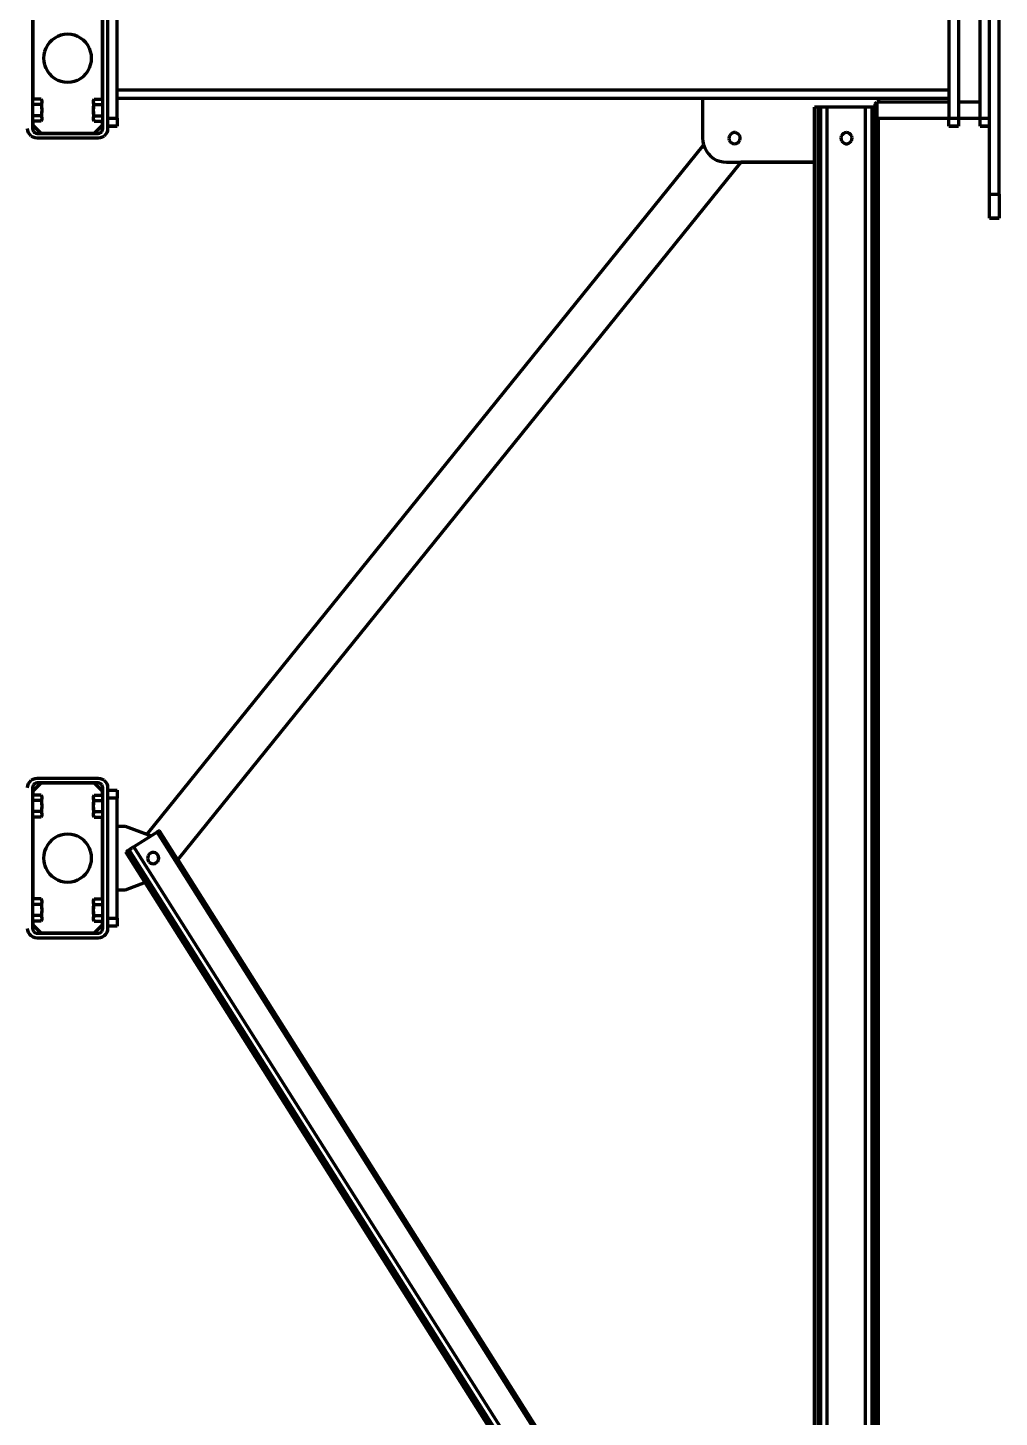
# Model space of a CAD drawing. Header units: millimetres. Extents: x 0 to 594, y 0 to 420.
# Drawn here: x 159.86 to 184.16, y 292.4 to 327.14 of the extents above; entities that cross this region are included whole.
import ezdxf

# ---------------------------------------------------------------- set-up
doc = ezdxf.new("R2010")
doc.units = ezdxf.units.MM

msp = doc.modelspace()

# ---------------------------------------------------------------- linework, layer by layer
at = {"color": 1, "lineweight": 70}
for p, q in [((183.916, 322.98), (183.916, 329.78)), ((184.156, 322.98), (184.156, 329.78)), ((159.976, 328.14), (159.976, 324.62)), ((161.736, 324.62), (161.736, 328.14)), ((161.856, 328.14), (161.856, 324.62)), ((162.096, 324.88), (162.096, 327.88)), ((182.896, 327.88), (182.896, 324.88)), ((183.136, 327.88), (183.136, 324.88)), ((183.676, 324.88), (183.676, 327.88)), ((159.986, 327.403), (159.986, 325.358)), ((161.726, 325.358), (161.726, 327.403)), ((159.986, 327.003), (159.976, 327.003)), ((160.607, 326.926), (160.532, 326.885)), ((160.687, 326.956), (160.607, 326.926)), ((160.771, 326.974), (160.687, 326.956)), ((160.856, 326.98), (160.771, 326.974)), ((160.942, 326.974), (160.856, 326.98)), ((161.025, 326.956), (160.942, 326.974)), ((161.106, 326.926), (161.025, 326.956)), ((161.181, 326.885), (161.106, 326.926)), ((161.726, 327.003), (161.736, 327.003)), ((160.311, 326.63), (160.281, 326.55)), ((160.352, 326.705), (160.311, 326.63)), ((160.403, 326.773), (160.352, 326.705)), ((160.463, 326.834), (160.403, 326.773)), ((160.532, 326.885), (160.463, 326.834)), ((161.249, 326.834), (161.181, 326.885)), ((161.31, 326.773), (161.249, 326.834)), ((161.361, 326.705), (161.31, 326.773)), ((161.402, 326.63), (161.361, 326.705)), ((161.432, 326.55), (161.402, 326.63)), ((160.263, 326.466), (160.256, 326.38)), ((160.256, 326.38), (160.263, 326.295)), ((160.281, 326.55), (160.263, 326.466)), ((160.263, 326.295), (160.281, 326.211)), ((161.45, 326.466), (161.432, 326.55)), ((161.432, 326.211), (161.45, 326.295)), ((161.456, 326.38), (161.45, 326.466)), ((161.45, 326.295), (161.456, 326.38)), ((160.281, 326.211), (160.311, 326.131)), ((160.311, 326.131), (160.352, 326.056)), ((160.352, 326.056), (160.403, 325.988)), ((160.403, 325.988), (160.463, 325.927)), ((160.463, 325.927), (160.532, 325.876)), ((160.532, 325.876), (160.607, 325.835)), ((161.106, 325.835), (161.181, 325.876)), ((161.181, 325.876), (161.249, 325.927)), ((161.249, 325.927), (161.31, 325.988)), ((161.31, 325.988), (161.361, 326.056)), ((161.361, 326.056), (161.402, 326.131)), ((161.402, 326.131), (161.432, 326.211)), ((159.986, 325.758), (159.976, 325.758)), ((159.986, 325.619), (159.976, 325.619)), ((160.607, 325.835), (160.687, 325.805)), ((160.687, 325.805), (160.771, 325.787)), ((160.771, 325.787), (160.856, 325.78)), ((160.856, 325.78), (160.942, 325.787)), ((160.942, 325.787), (161.025, 325.805)), ((161.025, 325.805), (161.106, 325.835)), ((161.726, 325.758), (161.736, 325.758)), ((161.726, 325.619), (161.736, 325.619)), ((182.896, 325.58), (162.096, 325.58)), ((160.193, 325.358), (159.976, 325.358)), ((160.193, 325.219), (159.976, 325.219)), ((160.193, 325.358), (160.206, 325.331)), ((160.213, 325.323), (160.193, 325.358)), ((160.206, 325.246), (160.193, 325.219)), ((160.193, 325.219), (160.206, 325.165)), ((160.206, 325.331), (160.213, 325.306)), ((160.213, 325.271), (160.206, 325.246)), ((160.213, 325.322), (160.213, 325.323)), ((160.213, 325.323), (160.213, 325.323)), ((160.213, 325.323), (160.213, 325.323)), ((160.213, 325.323), (160.213, 325.323)), ((160.213, 325.323), (160.213, 325.323)), ((160.213, 325.323), (160.213, 325.322)), ((160.213, 325.321), (160.213, 325.322)), ((160.213, 325.322), (160.213, 325.322)), ((160.213, 325.322), (160.213, 325.322)), ((160.213, 325.322), (160.213, 325.321)), ((160.213, 325.32), (160.213, 325.321)), ((160.213, 325.321), (160.213, 325.32)), ((160.213, 325.319), (160.213, 325.32)), ((160.213, 325.32), (160.213, 325.319)), ((160.213, 325.317), (160.213, 325.319)), ((160.213, 325.319), (160.213, 325.317)), ((160.213, 325.316), (160.213, 325.317)), ((160.213, 325.317), (160.213, 325.316)), ((160.213, 325.314), (160.213, 325.316)), ((160.213, 325.316), (160.213, 325.314)), ((160.213, 325.312), (160.213, 325.314)), ((160.213, 325.314), (160.213, 325.312)), ((160.213, 325.31), (160.213, 325.312)), ((160.213, 325.312), (160.213, 325.31)), ((160.213, 325.308), (160.213, 325.31)), ((160.213, 325.31), (160.213, 325.308)), ((160.213, 325.306), (160.213, 325.308)), ((160.213, 325.308), (160.213, 325.306)), ((160.213, 325.306), (160.213, 325.271)), ((160.213, 325.263), (160.213, 325.271)), ((160.213, 325.254), (160.213, 325.263)), ((160.213, 325.244), (160.213, 325.254)), ((160.213, 325.234), (160.213, 325.244)), ((160.213, 325.224), (160.213, 325.234)), ((160.213, 325.213), (160.213, 325.224)), ((160.213, 325.202), (160.213, 325.213)), ((160.213, 325.19), (160.213, 325.202)), ((160.213, 325.178), (160.213, 325.19)), ((160.213, 325.166), (160.213, 325.178)), ((161.499, 325.323), (161.519, 325.358)), ((161.499, 325.306), (161.506, 325.331)), ((161.499, 325.322), (161.499, 325.323)), ((161.499, 325.323), (161.499, 325.323)), ((161.499, 325.323), (161.499, 325.323)), ((161.499, 325.323), (161.499, 325.323)), ((161.499, 325.323), (161.499, 325.323)), ((161.499, 325.323), (161.499, 325.322)), ((161.499, 325.321), (161.499, 325.322)), ((161.499, 325.322), (161.499, 325.322)), ((161.499, 325.322), (161.499, 325.322)), ((161.499, 325.322), (161.499, 325.321)), ((161.499, 325.32), (161.499, 325.321)), ((161.499, 325.321), (161.499, 325.32)), ((161.499, 325.319), (161.499, 325.32)), ((161.499, 325.32), (161.499, 325.319)), ((161.499, 325.317), (161.499, 325.319)), ((161.499, 325.319), (161.499, 325.317)), ((161.499, 325.316), (161.499, 325.317)), ((161.499, 325.317), (161.499, 325.316)), ((161.499, 325.314), (161.499, 325.316)), ((161.499, 325.316), (161.499, 325.314)), ((161.499, 325.312), (161.499, 325.314)), ((161.499, 325.314), (161.499, 325.312)), ((161.499, 325.31), (161.499, 325.312)), ((161.499, 325.312), (161.499, 325.31)), ((161.499, 325.308), (161.499, 325.31)), ((161.499, 325.31), (161.499, 325.308)), ((161.499, 325.306), (161.499, 325.308)), ((161.499, 325.308), (161.499, 325.306)), ((161.499, 325.271), (161.499, 325.306)), ((161.499, 325.271), (161.499, 325.263)), ((161.506, 325.246), (161.499, 325.271)), ((161.499, 325.263), (161.499, 325.254)), ((161.499, 325.254), (161.499, 325.244)), ((161.499, 325.244), (161.499, 325.234)), ((161.499, 325.234), (161.499, 325.224)), ((161.499, 325.224), (161.499, 325.213)), ((161.499, 325.213), (161.499, 325.202)), ((161.499, 325.202), (161.499, 325.19)), ((161.499, 325.19), (161.499, 325.178)), ((161.499, 325.178), (161.499, 325.166)), ((161.506, 325.331), (161.519, 325.358)), ((161.519, 325.219), (161.506, 325.246)), ((161.506, 325.165), (161.519, 325.219)), ((161.519, 325.358), (161.736, 325.358)), ((161.519, 325.219), (161.736, 325.219)), ((162.096, 325.38), (182.896, 325.38)), ((176.736, 325.38), (176.736, 324.38)), ((181.056, 325.24), (181.096, 325.28)), ((181.056, 325.236), (181.056, 325.24)), ((181.056, 325.225), (181.056, 325.236)), ((181.056, 325.206), (181.056, 325.225)), ((181.056, 325.18), (181.056, 325.206)), ((181.056, 325.15), (181.056, 325.18)), ((181.096, 325.28), (181.096, 325.275)), ((182.896, 325.28), (181.096, 325.28)), ((181.096, 325.275), (181.096, 325.261)), ((181.096, 325.261), (181.096, 325.237)), ((181.096, 325.237), (181.096, 325.205)), ((181.096, 325.205), (181.096, 325.167)), ((181.136, 325.38), (181.136, 325.28)), ((181.136, 325.28), (181.136, 325.38)), ((183.676, 325.28), (183.136, 325.28)), ((160.193, 324.942), (159.976, 324.942)), ((160.206, 324.996), (160.193, 324.942)), ((160.193, 324.942), (160.206, 324.915)), ((160.213, 324.838), (160.193, 324.803)), ((160.206, 324.83), (160.193, 324.803)), ((160.206, 325.165), (160.213, 325.115)), ((160.213, 325.046), (160.206, 324.996)), ((160.206, 324.915), (160.213, 324.89)), ((160.213, 324.855), (160.206, 324.83)), ((160.213, 325.154), (160.213, 325.166)), ((160.213, 325.141), (160.213, 325.154)), ((160.213, 325.128), (160.213, 325.141)), ((160.213, 325.115), (160.213, 325.128)), ((160.213, 325.115), (160.213, 325.046)), ((160.213, 325.033), (160.213, 325.046)), ((160.213, 325.02), (160.213, 325.033)), ((160.213, 325.007), (160.213, 325.02)), ((160.213, 324.995), (160.213, 325.007)), ((160.213, 324.983), (160.213, 324.995)), ((160.213, 324.971), (160.213, 324.983)), ((160.213, 324.959), (160.213, 324.971)), ((160.213, 324.948), (160.213, 324.959)), ((160.213, 324.937), (160.213, 324.948)), ((160.213, 324.927), (160.213, 324.937)), ((160.213, 324.917), (160.213, 324.927)), ((160.213, 324.907), (160.213, 324.917)), ((160.213, 324.898), (160.213, 324.907)), ((160.213, 324.89), (160.213, 324.898)), ((160.213, 324.89), (160.213, 324.855)), ((160.213, 324.855), (160.213, 324.853)), ((160.213, 324.853), (160.213, 324.855)), ((160.213, 324.853), (160.213, 324.851)), ((160.213, 324.851), (160.213, 324.853)), ((160.213, 324.851), (160.213, 324.849)), ((160.213, 324.849), (160.213, 324.851)), ((160.213, 324.849), (160.213, 324.847)), ((160.213, 324.847), (160.213, 324.849)), ((160.213, 324.847), (160.213, 324.845)), ((160.213, 324.845), (160.213, 324.847)), ((160.213, 324.845), (160.213, 324.844)), ((160.213, 324.844), (160.213, 324.845)), ((160.213, 324.844), (160.213, 324.842)), ((160.213, 324.842), (160.213, 324.844)), ((160.213, 324.842), (160.213, 324.841)), ((160.213, 324.841), (160.213, 324.842)), ((160.213, 324.841), (160.213, 324.84)), ((160.213, 324.84), (160.213, 324.841)), ((160.213, 324.84), (160.213, 324.839)), ((160.213, 324.839), (160.213, 324.84)), ((160.213, 324.839), (160.213, 324.839)), ((160.213, 324.839), (160.213, 324.838)), ((160.213, 324.838), (160.213, 324.839)), ((160.213, 324.839), (160.213, 324.839)), ((160.213, 324.838), (160.213, 324.838)), ((160.213, 324.838), (160.213, 324.838)), ((160.213, 324.838), (160.213, 324.838)), ((160.213, 324.838), (160.213, 324.838)), ((161.499, 325.166), (161.499, 325.154)), ((161.499, 325.115), (161.506, 325.165)), ((161.499, 325.154), (161.499, 325.141)), ((161.499, 325.141), (161.499, 325.128)), ((161.499, 325.128), (161.499, 325.115)), ((161.499, 325.046), (161.499, 325.115)), ((161.506, 324.996), (161.499, 325.046)), ((161.499, 325.046), (161.499, 325.033)), ((161.499, 325.033), (161.499, 325.02)), ((161.499, 325.02), (161.499, 325.007)), ((161.499, 325.007), (161.499, 324.995)), ((161.499, 324.995), (161.499, 324.983)), ((161.499, 324.983), (161.499, 324.971)), ((161.499, 324.971), (161.499, 324.959)), ((161.499, 324.959), (161.499, 324.948)), ((161.499, 324.948), (161.499, 324.937)), ((161.499, 324.937), (161.499, 324.927)), ((161.499, 324.927), (161.499, 324.917)), ((161.499, 324.917), (161.499, 324.907)), ((161.499, 324.89), (161.506, 324.915)), ((161.499, 324.907), (161.499, 324.898)), ((161.499, 324.898), (161.499, 324.89)), ((161.499, 324.855), (161.499, 324.89)), ((161.499, 324.855), (161.499, 324.853)), ((161.499, 324.853), (161.499, 324.855)), ((161.506, 324.83), (161.499, 324.855)), ((161.499, 324.853), (161.499, 324.851)), ((161.499, 324.851), (161.499, 324.853)), ((161.499, 324.851), (161.499, 324.849)), ((161.499, 324.849), (161.499, 324.851)), ((161.499, 324.849), (161.499, 324.847)), ((161.499, 324.847), (161.499, 324.849)), ((161.499, 324.847), (161.499, 324.845)), ((161.499, 324.845), (161.499, 324.847)), ((161.499, 324.845), (161.499, 324.844)), ((161.499, 324.844), (161.499, 324.845)), ((161.499, 324.844), (161.499, 324.842)), ((161.499, 324.842), (161.499, 324.844)), ((161.499, 324.842), (161.499, 324.841)), ((161.499, 324.841), (161.499, 324.842)), ((161.499, 324.841), (161.499, 324.84)), ((161.499, 324.84), (161.499, 324.841)), ((161.499, 324.84), (161.499, 324.839)), ((161.499, 324.839), (161.499, 324.84)), ((161.499, 324.839), (161.499, 324.839)), ((161.499, 324.839), (161.499, 324.838)), ((161.499, 324.838), (161.499, 324.839)), ((161.499, 324.839), (161.499, 324.839)), ((161.499, 324.838), (161.499, 324.838)), ((161.499, 324.838), (161.499, 324.838)), ((161.499, 324.838), (161.499, 324.838)), ((161.499, 324.838), (161.499, 324.838)), ((161.499, 324.838), (161.519, 324.803)), ((161.519, 324.942), (161.506, 324.996)), ((161.506, 324.915), (161.519, 324.942)), ((161.519, 324.803), (161.506, 324.83)), ((161.519, 324.942), (161.736, 324.942)), ((161.856, 324.88), (162.096, 324.88)), ((162.096, 324.88), (162.096, 324.858)), ((162.096, 324.858), (162.096, 324.836)), ((162.096, 324.836), (162.096, 324.814)), ((179.536, 282.6), (179.536, 325.16)), ((179.616, 325.16), (179.536, 325.16)), ((179.625, 325.16), (179.616, 325.16)), ((179.616, 325.16), (179.616, 282.6)), ((179.634, 325.16), (179.625, 325.16)), ((179.643, 325.16), (179.634, 325.16)), ((179.651, 325.16), (179.643, 325.16)), ((179.659, 325.16), (179.651, 325.16)), ((179.666, 325.16), (179.659, 325.16)), ((179.673, 325.16), (179.666, 325.16)), ((179.679, 325.16), (179.673, 325.16)), ((179.684, 325.16), (179.679, 325.16)), ((179.688, 325.16), (179.684, 325.16)), ((179.692, 325.16), (179.688, 325.16)), ((179.694, 325.16), (179.692, 325.16)), ((179.696, 325.16), (179.694, 325.16)), ((179.696, 325.16), (179.696, 325.16)), ((179.696, 282.6), (179.696, 325.16)), ((179.697, 325.16), (179.696, 325.16)), ((179.7, 325.16), (179.697, 325.16)), ((179.705, 325.16), (179.7, 325.16)), ((179.712, 325.16), (179.705, 325.16)), ((179.721, 325.16), (179.712, 325.16)), ((179.731, 325.16), (179.721, 325.16)), ((179.743, 325.16), (179.731, 325.16)), ((179.757, 325.16), (179.743, 325.16)), ((179.771, 325.16), (179.757, 325.16)), ((179.787, 325.16), (179.771, 325.16)), ((179.804, 325.16), (179.787, 325.16)), ((179.821, 325.16), (179.804, 325.16)), ((179.838, 325.16), (179.821, 325.16)), ((179.856, 325.16), (179.838, 325.16)), ((180.816, 325.16), (179.856, 325.16)), ((179.856, 282.6), (179.856, 325.16)), ((180.834, 325.16), (180.816, 325.16)), ((180.816, 282.6), (180.816, 325.16)), ((180.852, 325.16), (180.834, 325.16)), ((180.869, 325.16), (180.852, 325.16)), ((180.886, 325.16), (180.869, 325.16)), ((180.902, 325.16), (180.886, 325.16)), ((180.916, 325.16), (180.902, 325.16)), ((180.93, 325.16), (180.916, 325.16)), ((180.942, 325.16), (180.93, 325.16)), ((180.952, 325.16), (180.942, 325.16)), ((180.961, 325.16), (180.952, 325.16)), ((180.967, 325.16), (180.961, 325.16)), ((180.972, 325.16), (180.967, 325.16)), ((180.975, 325.16), (180.972, 325.16)), ((180.976, 325.16), (180.975, 325.16)), ((180.976, 282.6), (180.976, 325.16)), ((180.977, 325.16), (180.976, 325.16)), ((180.978, 325.16), (180.977, 325.16)), ((180.981, 325.16), (180.978, 325.16)), ((180.984, 325.16), (180.981, 325.16)), ((180.989, 325.16), (180.984, 325.16)), ((180.994, 325.16), (180.989, 325.16)), ((181, 325.16), (180.994, 325.16)), ((181.007, 325.16), (181, 325.16)), ((181.014, 325.16), (181.007, 325.16)), ((181.022, 325.16), (181.014, 325.16)), ((181.03, 325.16), (181.022, 325.16)), ((181.039, 325.16), (181.03, 325.16)), ((181.047, 325.16), (181.039, 325.16)), ((181.056, 325.16), (181.047, 325.16)), ((181.056, 325.116), (181.056, 325.15)), ((181.056, 325.08), (181.056, 325.116)), ((181.056, 325.045), (181.056, 325.08)), ((181.056, 325.011), (181.056, 325.045)), ((181.056, 324.981), (181.056, 325.011)), ((181.056, 324.955), (181.056, 324.981)), ((181.056, 324.936), (181.056, 324.955)), ((181.056, 324.924), (181.056, 324.936)), ((181.056, 324.92), (181.056, 324.924)), ((181.056, 324.92), (181.096, 324.88)), ((181.056, 282.84), (181.056, 324.92)), ((181.096, 325.167), (181.096, 325.125)), ((181.096, 325.125), (181.096, 325.08)), ((181.096, 325.08), (181.096, 325.036)), ((181.096, 325.036), (181.096, 324.994)), ((181.096, 324.994), (181.096, 324.956)), ((181.096, 324.956), (181.096, 324.924)), ((181.096, 324.924), (181.096, 324.9)), ((181.096, 324.9), (181.096, 324.885)), ((181.096, 324.885), (181.096, 324.88)), ((181.096, 324.88), (182.896, 324.88)), ((181.136, 282.88), (181.136, 324.88)), ((182.896, 324.858), (182.896, 324.88)), ((182.896, 324.88), (183.136, 324.88)), ((182.896, 324.836), (182.896, 324.858)), ((182.896, 324.814), (182.896, 324.836)), ((183.136, 324.88), (183.136, 324.858)), ((183.136, 324.88), (183.676, 324.88)), ((183.136, 324.858), (183.136, 324.836)), ((183.136, 324.836), (183.136, 324.814)), ((183.676, 324.858), (183.676, 324.88)), ((183.676, 324.88), (183.916, 324.88)), ((183.676, 324.836), (183.676, 324.858)), ((183.676, 324.814), (183.676, 324.836)), ((159.862, 324.567), (159.856, 324.62)), ((159.88, 324.516), (159.862, 324.567)), ((159.909, 324.471), (159.88, 324.516)), ((160.193, 324.803), (159.976, 324.803)), ((159.976, 324.62), (159.982, 324.583)), ((159.982, 324.583), (159.999, 324.55)), ((159.986, 324.803), (159.986, 324.71)), ((159.986, 324.71), (160.186, 324.51)), ((159.999, 324.55), (160.026, 324.523)), ((160.026, 324.523), (160.059, 324.506)), ((160.059, 324.506), (160.096, 324.5)), ((160.096, 324.5), (161.616, 324.5)), ((160.186, 324.51), (161.526, 324.51)), ((161.519, 324.803), (161.736, 324.803)), ((161.526, 324.51), (161.726, 324.71)), ((161.616, 324.5), (161.653, 324.506)), ((161.653, 324.506), (161.687, 324.523)), ((161.687, 324.523), (161.713, 324.55)), ((161.713, 324.55), (161.731, 324.583)), ((161.726, 324.71), (161.726, 324.803)), ((161.731, 324.583), (161.736, 324.62)), ((161.833, 324.516), (161.804, 324.471)), ((161.85, 324.567), (161.833, 324.516)), ((161.856, 324.62), (161.85, 324.567)), ((162.096, 324.68), (161.856, 324.68)), ((161.856, 324.68), (162.096, 324.68)), ((162.096, 324.68), (161.856, 324.68)), ((162.096, 324.814), (162.096, 324.794)), ((162.096, 324.794), (162.096, 324.774)), ((162.096, 324.774), (162.096, 324.756)), ((162.096, 324.756), (162.096, 324.739)), ((162.096, 324.739), (162.096, 324.724)), ((162.096, 324.724), (162.096, 324.711)), ((162.096, 324.711), (162.096, 324.7)), ((162.096, 324.7), (162.096, 324.692)), ((162.096, 324.692), (162.096, 324.685)), ((162.096, 324.685), (162.096, 324.682)), ((162.096, 324.682), (162.096, 324.68)), ((177.441, 324.483), (177.415, 324.45)), ((177.476, 324.507), (177.441, 324.483)), ((177.516, 324.519), (177.476, 324.507)), ((177.557, 324.519), (177.516, 324.519)), ((177.597, 324.507), (177.557, 324.519)), ((177.632, 324.483), (177.597, 324.507)), ((177.658, 324.45), (177.632, 324.483)), ((180.258, 324.496), (180.227, 324.468)), ((180.295, 324.514), (180.258, 324.496)), ((180.336, 324.52), (180.295, 324.514)), ((180.378, 324.514), (180.336, 324.52)), ((180.415, 324.496), (180.378, 324.514)), ((180.446, 324.468), (180.415, 324.496)), ((182.896, 324.794), (182.896, 324.814)), ((182.896, 324.774), (182.896, 324.794)), ((182.896, 324.756), (182.896, 324.774)), ((182.896, 324.739), (182.896, 324.756)), ((182.896, 324.724), (182.896, 324.739)), ((182.896, 324.711), (182.896, 324.724)), ((182.896, 324.7), (182.896, 324.711)), ((182.896, 324.692), (182.896, 324.7)), ((182.896, 324.685), (182.896, 324.692)), ((182.896, 324.682), (182.896, 324.685)), ((182.896, 324.68), (182.896, 324.682)), ((183.136, 324.68), (182.896, 324.68)), ((182.896, 324.68), (183.136, 324.68)), ((182.896, 324.68), (183.136, 324.68)), ((183.136, 324.68), (182.896, 324.68)), ((183.136, 324.814), (183.136, 324.794)), ((183.136, 324.794), (183.136, 324.774)), ((183.136, 324.774), (183.136, 324.756)), ((183.136, 324.756), (183.136, 324.739)), ((183.136, 324.739), (183.136, 324.724)), ((183.136, 324.724), (183.136, 324.711)), ((183.136, 324.711), (183.136, 324.7)), ((183.136, 324.7), (183.136, 324.692)), ((183.136, 324.692), (183.136, 324.685)), ((183.136, 324.685), (183.136, 324.682)), ((183.136, 324.682), (183.136, 324.68)), ((183.676, 324.794), (183.676, 324.814)), ((183.676, 324.774), (183.676, 324.794)), ((183.676, 324.756), (183.676, 324.774)), ((183.676, 324.739), (183.676, 324.756)), ((183.676, 324.724), (183.676, 324.739)), ((183.676, 324.711), (183.676, 324.724)), ((183.676, 324.7), (183.676, 324.711)), ((183.676, 324.692), (183.676, 324.7)), ((183.676, 324.685), (183.676, 324.692)), ((183.676, 324.682), (183.676, 324.685)), ((183.676, 324.68), (183.676, 324.682)), ((183.676, 324.68), (183.916, 324.68)), ((183.916, 324.68), (183.676, 324.68)), ((183.676, 324.68), (183.916, 324.68)), ((183.916, 324.68), (183.676, 324.68)), ((159.947, 324.433), (159.909, 324.471)), ((159.992, 324.404), (159.947, 324.433)), ((160.043, 324.386), (159.992, 324.404)), ((160.096, 324.38), (160.043, 324.386)), ((161.616, 324.38), (160.096, 324.38)), ((161.67, 324.386), (161.616, 324.38)), ((161.721, 324.404), (161.67, 324.386)), ((161.766, 324.433), (161.721, 324.404)), ((161.804, 324.471), (161.766, 324.433)), ((176.76, 324.215), (162.835, 306.976)), ((176.736, 324.38), (176.743, 324.295)), ((176.743, 324.295), (176.761, 324.211)), ((176.761, 324.211), (176.791, 324.131)), ((176.791, 324.131), (176.832, 324.056)), ((177.4, 324.412), (177.397, 324.37)), ((177.397, 324.37), (177.406, 324.329)), ((177.415, 324.45), (177.4, 324.412)), ((177.406, 324.329), (177.427, 324.293)), ((177.427, 324.293), (177.458, 324.265)), ((177.458, 324.265), (177.495, 324.247)), ((177.495, 324.247), (177.536, 324.24)), ((177.536, 324.24), (177.578, 324.247)), ((177.578, 324.247), (177.615, 324.265)), ((177.615, 324.265), (177.646, 324.293)), ((177.646, 324.293), (177.667, 324.329)), ((177.673, 324.412), (177.658, 324.45)), ((177.667, 324.329), (177.676, 324.37)), ((177.676, 324.37), (177.673, 324.412)), ((180.206, 324.432), (180.197, 324.391)), ((180.197, 324.391), (180.2, 324.349)), ((180.2, 324.349), (180.215, 324.31)), ((180.227, 324.468), (180.206, 324.432)), ((180.215, 324.31), (180.241, 324.278)), ((180.241, 324.278), (180.276, 324.254)), ((180.276, 324.254), (180.316, 324.242)), ((180.316, 324.242), (180.357, 324.242)), ((180.357, 324.242), (180.397, 324.254)), ((180.397, 324.254), (180.432, 324.278)), ((180.432, 324.278), (180.458, 324.31)), ((180.467, 324.432), (180.446, 324.468)), ((180.458, 324.31), (180.473, 324.349)), ((180.476, 324.391), (180.467, 324.432)), ((180.473, 324.349), (180.476, 324.391)), ((176.832, 324.056), (176.883, 323.988)), ((176.883, 323.988), (176.943, 323.927)), ((176.943, 323.927), (177.012, 323.876)), ((177.012, 323.876), (177.087, 323.835)), ((177.087, 323.835), (177.167, 323.805)), ((177.167, 323.805), (177.251, 323.787)), ((177.251, 323.787), (177.336, 323.78)), ((177.694, 323.78), (163.61, 306.345)), ((177.336, 323.78), (179.536, 323.78)), ((179.536, 323.78), (177.694, 323.78)), ((183.916, 322.913), (183.916, 322.98)), ((183.916, 322.98), (184.156, 322.98)), ((183.916, 322.847), (183.916, 322.913)), ((183.916, 322.782), (183.916, 322.847)), ((183.916, 322.72), (183.916, 322.782)), ((184.156, 322.98), (184.156, 322.913)), ((184.156, 322.913), (184.156, 322.847)), ((184.156, 322.847), (184.156, 322.782)), ((184.156, 322.782), (184.156, 322.72)), ((183.916, 322.661), (183.916, 322.72)), ((183.916, 322.606), (183.916, 322.661)), ((183.916, 322.556), (183.916, 322.606)), ((183.916, 322.511), (183.916, 322.556)), ((183.916, 322.472), (183.916, 322.511)), ((183.916, 322.44), (183.916, 322.472)), ((183.916, 322.414), (183.916, 322.44)), ((183.916, 322.396), (183.916, 322.414)), ((183.916, 322.384), (183.916, 322.396)), ((184.156, 322.72), (184.156, 322.661)), ((184.156, 322.661), (184.156, 322.606)), ((184.156, 322.606), (184.156, 322.556)), ((184.156, 322.556), (184.156, 322.511)), ((184.156, 322.511), (184.156, 322.472)), ((184.156, 322.472), (184.156, 322.44)), ((184.156, 322.44), (184.156, 322.414)), ((184.156, 322.414), (184.156, 322.396)), ((184.156, 322.396), (184.156, 322.384)), ((183.916, 322.38), (183.916, 322.384)), ((183.916, 322.38), (184.156, 322.38)), ((184.156, 322.38), (183.916, 322.38)), ((183.916, 322.38), (184.156, 322.38)), ((184.156, 322.38), (183.916, 322.38)), ((184.156, 322.384), (184.156, 322.38)), ((159.856, 308.14), (159.862, 308.194)), ((159.862, 308.194), (159.88, 308.245)), ((159.88, 308.245), (159.909, 308.29)), ((159.909, 308.29), (159.947, 308.328)), ((159.947, 308.328), (159.992, 308.357)), ((159.982, 308.178), (159.976, 308.14)), ((159.999, 308.211), (159.982, 308.178)), ((160.186, 308.25), (159.986, 308.05)), ((159.992, 308.357), (160.043, 308.374)), ((160.026, 308.238), (159.999, 308.211)), ((160.059, 308.255), (160.026, 308.238)), ((160.043, 308.374), (160.096, 308.38)), ((160.096, 308.26), (160.059, 308.255)), ((160.096, 308.38), (161.616, 308.38)), ((161.616, 308.26), (160.096, 308.26)), ((161.526, 308.25), (160.186, 308.25)), ((161.726, 308.05), (161.526, 308.25)), ((161.616, 308.38), (161.67, 308.374)), ((161.653, 308.255), (161.616, 308.26)), ((161.687, 308.238), (161.653, 308.255)), ((161.67, 308.374), (161.721, 308.357)), ((161.713, 308.211), (161.687, 308.238)), ((161.731, 308.178), (161.713, 308.211)), ((161.721, 308.357), (161.766, 308.328)), ((161.736, 308.14), (161.731, 308.178)), ((161.766, 308.328), (161.804, 308.29)), ((161.804, 308.29), (161.833, 308.245)), ((161.833, 308.245), (161.85, 308.194)), ((161.85, 308.194), (161.856, 308.14)), ((159.976, 308.14), (159.976, 304.62)), ((160.193, 307.958), (159.976, 307.958)), ((160.193, 307.819), (159.976, 307.819)), ((159.986, 308.05), (159.986, 307.958)), ((160.193, 307.958), (160.206, 307.931)), ((160.213, 307.923), (160.193, 307.958)), ((160.206, 307.846), (160.193, 307.819)), ((160.193, 307.819), (160.206, 307.765)), ((160.206, 307.931), (160.213, 307.906)), ((160.213, 307.871), (160.206, 307.846)), ((160.213, 307.922), (160.213, 307.923)), ((160.213, 307.923), (160.213, 307.923)), ((160.213, 307.923), (160.213, 307.923)), ((160.213, 307.923), (160.213, 307.923)), ((160.213, 307.923), (160.213, 307.923)), ((160.213, 307.923), (160.213, 307.922)), ((160.213, 307.921), (160.213, 307.922)), ((160.213, 307.922), (160.213, 307.922)), ((160.213, 307.922), (160.213, 307.922)), ((160.213, 307.922), (160.213, 307.921)), ((160.213, 307.92), (160.213, 307.921)), ((160.213, 307.921), (160.213, 307.92)), ((160.213, 307.919), (160.213, 307.92)), ((160.213, 307.92), (160.213, 307.919)), ((160.213, 307.917), (160.213, 307.919)), ((160.213, 307.919), (160.213, 307.917)), ((160.213, 307.916), (160.213, 307.917)), ((160.213, 307.917), (160.213, 307.916)), ((160.213, 307.914), (160.213, 307.916)), ((160.213, 307.916), (160.213, 307.914)), ((160.213, 307.912), (160.213, 307.914)), ((160.213, 307.914), (160.213, 307.912)), ((160.213, 307.91), (160.213, 307.912)), ((160.213, 307.912), (160.213, 307.91)), ((160.213, 307.908), (160.213, 307.91)), ((160.213, 307.91), (160.213, 307.908)), ((160.213, 307.906), (160.213, 307.908)), ((160.213, 307.908), (160.213, 307.906)), ((160.213, 307.906), (160.213, 307.871)), ((160.213, 307.863), (160.213, 307.871)), ((160.213, 307.854), (160.213, 307.863)), ((160.213, 307.844), (160.213, 307.854)), ((160.213, 307.834), (160.213, 307.844)), ((160.213, 307.824), (160.213, 307.834)), ((160.213, 307.813), (160.213, 307.824)), ((160.213, 307.802), (160.213, 307.813)), ((161.499, 307.923), (161.519, 307.958)), ((161.499, 307.906), (161.506, 307.931)), ((161.499, 307.922), (161.499, 307.923)), ((161.499, 307.923), (161.499, 307.923)), ((161.499, 307.923), (161.499, 307.923)), ((161.499, 307.923), (161.499, 307.923)), ((161.499, 307.923), (161.499, 307.923)), ((161.499, 307.923), (161.499, 307.922)), ((161.499, 307.921), (161.499, 307.922)), ((161.499, 307.922), (161.499, 307.922)), ((161.499, 307.922), (161.499, 307.922)), ((161.499, 307.922), (161.499, 307.921)), ((161.499, 307.92), (161.499, 307.921)), ((161.499, 307.921), (161.499, 307.92)), ((161.499, 307.919), (161.499, 307.92)), ((161.499, 307.92), (161.499, 307.919)), ((161.499, 307.917), (161.499, 307.919)), ((161.499, 307.919), (161.499, 307.917)), ((161.499, 307.916), (161.499, 307.917)), ((161.499, 307.917), (161.499, 307.916)), ((161.499, 307.914), (161.499, 307.916)), ((161.499, 307.916), (161.499, 307.914)), ((161.499, 307.912), (161.499, 307.914)), ((161.499, 307.914), (161.499, 307.912)), ((161.499, 307.91), (161.499, 307.912)), ((161.499, 307.912), (161.499, 307.91)), ((161.499, 307.908), (161.499, 307.91)), ((161.499, 307.91), (161.499, 307.908)), ((161.499, 307.906), (161.499, 307.908)), ((161.499, 307.908), (161.499, 307.906)), ((161.499, 307.871), (161.499, 307.906)), ((161.499, 307.871), (161.499, 307.863)), ((161.506, 307.846), (161.499, 307.871)), ((161.499, 307.863), (161.499, 307.854)), ((161.499, 307.854), (161.499, 307.844)), ((161.499, 307.844), (161.499, 307.834)), ((161.499, 307.834), (161.499, 307.824)), ((161.499, 307.824), (161.499, 307.813)), ((161.499, 307.813), (161.499, 307.802)), ((161.506, 307.931), (161.519, 307.958)), ((161.519, 307.819), (161.506, 307.846)), ((161.506, 307.765), (161.519, 307.819)), ((161.519, 307.958), (161.736, 307.958)), ((161.519, 307.819), (161.736, 307.819)), ((161.726, 307.958), (161.726, 308.05)), ((161.736, 304.62), (161.736, 308.14)), ((161.856, 308.14), (161.856, 304.62)), ((161.856, 308.08), (162.096, 308.08)), ((162.096, 307.88), (161.856, 307.88)), ((162.096, 308.08), (162.096, 308.079)), ((162.096, 308.079), (162.096, 308.075)), ((162.096, 308.075), (162.096, 308.069)), ((162.096, 308.069), (162.096, 308.061)), ((162.096, 308.061), (162.096, 308.05)), ((162.096, 308.05), (162.096, 308.037)), ((162.096, 308.037), (162.096, 308.022)), ((162.096, 308.022), (162.096, 308.005)), ((162.096, 308.005), (162.096, 307.987)), ((162.096, 307.987), (162.096, 307.967)), ((162.096, 307.967), (162.096, 307.947)), ((162.096, 307.947), (162.096, 307.925)), ((162.096, 307.925), (162.096, 307.903)), ((162.096, 307.903), (162.096, 307.88)), ((162.096, 304.88), (162.096, 307.88)), ((160.193, 307.542), (159.976, 307.542)), ((160.206, 307.596), (160.193, 307.542)), ((160.193, 307.542), (160.206, 307.515)), ((160.206, 307.765), (160.213, 307.715)), ((160.213, 307.646), (160.206, 307.596)), ((160.206, 307.515), (160.213, 307.49)), ((160.213, 307.79), (160.213, 307.802)), ((160.213, 307.778), (160.213, 307.79)), ((160.213, 307.766), (160.213, 307.778)), ((160.213, 307.754), (160.213, 307.766)), ((160.213, 307.741), (160.213, 307.754)), ((160.213, 307.728), (160.213, 307.741)), ((160.213, 307.715), (160.213, 307.728)), ((160.213, 307.715), (160.213, 307.646)), ((160.213, 307.633), (160.213, 307.646)), ((160.213, 307.62), (160.213, 307.633)), ((160.213, 307.607), (160.213, 307.62)), ((160.213, 307.595), (160.213, 307.607)), ((160.213, 307.583), (160.213, 307.595)), ((160.213, 307.571), (160.213, 307.583)), ((160.213, 307.559), (160.213, 307.571)), ((160.213, 307.548), (160.213, 307.559)), ((160.213, 307.537), (160.213, 307.548)), ((160.213, 307.527), (160.213, 307.537)), ((160.213, 307.517), (160.213, 307.527)), ((160.213, 307.507), (160.213, 307.517)), ((160.213, 307.498), (160.213, 307.507)), ((160.213, 307.49), (160.213, 307.498)), ((160.213, 307.49), (160.213, 307.455)), ((161.499, 307.802), (161.499, 307.79)), ((161.499, 307.79), (161.499, 307.778)), ((161.499, 307.778), (161.499, 307.766)), ((161.499, 307.766), (161.499, 307.754)), ((161.499, 307.715), (161.506, 307.765)), ((161.499, 307.754), (161.499, 307.741)), ((161.499, 307.741), (161.499, 307.728)), ((161.499, 307.728), (161.499, 307.715)), ((161.499, 307.646), (161.499, 307.715)), ((161.506, 307.596), (161.499, 307.646)), ((161.499, 307.646), (161.499, 307.633)), ((161.499, 307.633), (161.499, 307.62)), ((161.499, 307.62), (161.499, 307.607)), ((161.499, 307.607), (161.499, 307.595)), ((161.499, 307.595), (161.499, 307.583)), ((161.499, 307.583), (161.499, 307.571)), ((161.499, 307.571), (161.499, 307.559)), ((161.499, 307.559), (161.499, 307.548)), ((161.499, 307.548), (161.499, 307.537)), ((161.499, 307.537), (161.499, 307.527)), ((161.499, 307.527), (161.499, 307.517)), ((161.499, 307.517), (161.499, 307.507)), ((161.499, 307.49), (161.506, 307.515)), ((161.499, 307.507), (161.499, 307.498)), ((161.499, 307.498), (161.499, 307.49)), ((161.499, 307.455), (161.499, 307.49)), ((161.519, 307.542), (161.506, 307.596)), ((161.506, 307.515), (161.519, 307.542)), ((161.519, 307.542), (161.736, 307.542)), ((160.193, 307.403), (159.976, 307.403)), ((159.986, 307.142), (159.976, 307.142)), ((159.986, 307.403), (159.986, 305.358)), ((160.213, 307.438), (160.193, 307.403)), ((160.206, 307.43), (160.193, 307.403)), ((160.213, 307.455), (160.206, 307.43)), ((160.213, 307.455), (160.213, 307.453)), ((160.213, 307.453), (160.213, 307.455)), ((160.213, 307.453), (160.213, 307.451)), ((160.213, 307.451), (160.213, 307.453)), ((160.213, 307.451), (160.213, 307.449)), ((160.213, 307.449), (160.213, 307.451)), ((160.213, 307.449), (160.213, 307.447)), ((160.213, 307.447), (160.213, 307.449)), ((160.213, 307.447), (160.213, 307.445)), ((160.213, 307.445), (160.213, 307.447)), ((160.213, 307.445), (160.213, 307.444)), ((160.213, 307.444), (160.213, 307.445)), ((160.213, 307.444), (160.213, 307.442)), ((160.213, 307.442), (160.213, 307.444)), ((160.213, 307.442), (160.213, 307.441)), ((160.213, 307.441), (160.213, 307.442)), ((160.213, 307.441), (160.213, 307.44)), ((160.213, 307.44), (160.213, 307.441)), ((160.213, 307.44), (160.213, 307.439)), ((160.213, 307.439), (160.213, 307.44)), ((160.213, 307.439), (160.213, 307.439)), ((160.213, 307.439), (160.213, 307.438)), ((160.213, 307.438), (160.213, 307.439)), ((160.213, 307.439), (160.213, 307.439)), ((160.213, 307.438), (160.213, 307.438)), ((160.213, 307.438), (160.213, 307.438)), ((160.213, 307.438), (160.213, 307.438)), ((160.213, 307.438), (160.213, 307.438)), ((161.499, 307.455), (161.499, 307.453)), ((161.499, 307.453), (161.499, 307.455)), ((161.506, 307.43), (161.499, 307.455)), ((161.499, 307.453), (161.499, 307.451)), ((161.499, 307.451), (161.499, 307.453)), ((161.499, 307.451), (161.499, 307.449)), ((161.499, 307.449), (161.499, 307.451)), ((161.499, 307.449), (161.499, 307.447)), ((161.499, 307.447), (161.499, 307.449)), ((161.499, 307.447), (161.499, 307.445)), ((161.499, 307.445), (161.499, 307.447)), ((161.499, 307.445), (161.499, 307.444)), ((161.499, 307.444), (161.499, 307.445)), ((161.499, 307.444), (161.499, 307.442)), ((161.499, 307.442), (161.499, 307.444)), ((161.499, 307.442), (161.499, 307.441)), ((161.499, 307.441), (161.499, 307.442)), ((161.499, 307.441), (161.499, 307.44)), ((161.499, 307.44), (161.499, 307.441)), ((161.499, 307.44), (161.499, 307.439)), ((161.499, 307.439), (161.499, 307.44)), ((161.499, 307.439), (161.499, 307.439)), ((161.499, 307.439), (161.499, 307.438)), ((161.499, 307.438), (161.499, 307.439)), ((161.499, 307.439), (161.499, 307.439)), ((161.499, 307.438), (161.499, 307.438)), ((161.499, 307.438), (161.499, 307.438)), ((161.499, 307.438), (161.499, 307.438)), ((161.499, 307.438), (161.499, 307.438)), ((161.499, 307.438), (161.519, 307.403)), ((161.519, 307.403), (161.506, 307.43)), ((161.519, 307.403), (161.736, 307.403)), ((161.726, 305.358), (161.726, 307.403)), ((161.726, 307.142), (161.736, 307.142)), ((162.096, 307.18), (162.296, 307.18)), ((162.296, 307.18), (162.946, 306.934)), ((162.296, 307.18), (162.835, 306.976)), ((159.986, 307.003), (159.976, 307.003)), ((160.403, 306.773), (160.352, 306.705)), ((160.463, 306.834), (160.403, 306.773)), ((160.532, 306.885), (160.463, 306.834)), ((160.607, 306.926), (160.532, 306.885)), ((160.687, 306.956), (160.607, 306.926)), ((160.771, 306.974), (160.687, 306.956)), ((160.856, 306.98), (160.771, 306.974)), ((160.942, 306.974), (160.856, 306.98)), ((161.025, 306.956), (160.942, 306.974)), ((161.106, 306.926), (161.025, 306.956)), ((161.181, 306.885), (161.106, 306.926)), ((161.249, 306.834), (161.181, 306.885)), ((161.31, 306.773), (161.249, 306.834)), ((161.361, 306.705), (161.31, 306.773)), ((161.726, 307.003), (161.736, 307.003)), ((163.096, 307.028), (162.512, 306.66)), ((163.102, 307.033), (163.096, 307.028)), ((178.164, 283.192), (163.096, 307.028)), ((163.109, 307.037), (163.102, 307.033)), ((163.115, 307.041), (163.109, 307.037)), ((163.121, 307.045), (163.115, 307.041)), ((163.127, 307.048), (163.121, 307.045)), ((163.132, 307.052), (163.127, 307.048)), ((163.137, 307.055), (163.132, 307.052)), ((163.142, 307.058), (163.137, 307.055)), ((163.146, 307.06), (163.142, 307.058)), ((163.149, 307.062), (163.146, 307.06)), ((163.151, 307.064), (163.149, 307.062)), ((163.153, 307.065), (163.151, 307.064)), ((163.154, 307.066), (163.153, 307.065)), ((163.155, 307.066), (163.154, 307.066)), ((178.223, 283.229), (163.155, 307.066)), ((160.263, 306.466), (160.256, 306.38)), ((160.281, 306.55), (160.263, 306.466)), ((160.311, 306.63), (160.281, 306.55)), ((160.352, 306.705), (160.311, 306.63)), ((161.402, 306.63), (161.361, 306.705)), ((161.432, 306.55), (161.402, 306.63)), ((161.45, 306.466), (161.432, 306.55)), ((161.456, 306.38), (161.45, 306.466)), ((162.335, 306.548), (162.309, 306.531)), ((177.378, 282.695), (162.309, 306.531)), ((162.341, 306.552), (162.335, 306.548)), ((162.335, 306.548), (177.404, 282.711)), ((162.348, 306.556), (162.341, 306.552)), ((162.354, 306.56), (162.348, 306.556)), ((162.36, 306.564), (162.354, 306.56)), ((162.366, 306.567), (162.36, 306.564)), ((162.372, 306.571), (162.366, 306.567)), ((162.377, 306.574), (162.372, 306.571)), ((162.381, 306.577), (162.377, 306.574)), ((162.385, 306.579), (162.381, 306.577)), ((162.388, 306.581), (162.385, 306.579)), ((162.391, 306.583), (162.388, 306.581)), ((162.392, 306.584), (162.391, 306.583)), ((162.394, 306.585), (162.392, 306.584)), ((162.394, 306.585), (162.394, 306.585)), ((177.463, 282.749), (162.394, 306.585)), ((162.395, 306.585), (162.394, 306.585)), ((162.397, 306.587), (162.395, 306.585)), ((162.401, 306.589), (162.397, 306.587)), ((162.406, 306.592), (162.401, 306.589)), ((162.412, 306.596), (162.406, 306.592)), ((162.42, 306.601), (162.412, 306.596)), ((162.429, 306.607), (162.42, 306.601)), ((162.438, 306.613), (162.429, 306.607)), ((162.449, 306.62), (162.438, 306.613)), ((162.461, 306.627), (162.449, 306.62)), ((162.473, 306.635), (162.461, 306.627)), ((162.486, 306.643), (162.473, 306.635)), ((162.499, 306.651), (162.486, 306.643)), ((162.512, 306.66), (162.499, 306.651)), ((177.581, 282.823), (162.512, 306.66)), ((162.872, 306.446), (162.859, 306.406)), ((162.897, 306.479), (162.872, 306.446)), ((162.931, 306.504), (162.897, 306.479)), ((162.97, 306.518), (162.931, 306.504)), ((163.012, 306.52), (162.97, 306.518)), ((163.052, 306.509), (163.012, 306.52)), ((163.087, 306.487), (163.052, 306.509)), ((163.095, 306.48), (163.062, 306.504)), ((163.115, 306.455), (163.087, 306.487)), ((163.119, 306.449), (163.095, 306.48)), ((163.132, 306.417), (163.115, 306.455)), ((163.133, 306.411), (163.119, 306.449)), ((163.136, 306.376), (163.132, 306.417)), ((160.256, 306.38), (160.263, 306.295)), ((160.263, 306.295), (160.281, 306.211)), ((160.281, 306.211), (160.311, 306.131)), ((160.311, 306.131), (160.352, 306.056)), ((161.361, 306.056), (161.402, 306.131)), ((161.402, 306.131), (161.432, 306.211)), ((161.432, 306.211), (161.45, 306.295)), ((161.45, 306.295), (161.456, 306.38)), ((162.859, 306.406), (162.857, 306.364)), ((162.857, 306.364), (162.868, 306.324)), ((162.868, 306.324), (162.891, 306.289)), ((162.891, 306.289), (162.922, 306.262)), ((162.922, 306.262), (162.961, 306.245)), ((162.93, 306.257), (162.968, 306.243)), ((162.961, 306.245), (163.002, 306.241)), ((162.968, 306.243), (163.008, 306.241)), ((163.002, 306.241), (163.043, 306.248)), ((163.008, 306.241), (163.046, 306.25)), ((163.043, 306.248), (163.08, 306.268)), ((163.046, 306.25), (163.081, 306.269)), ((163.08, 306.268), (163.109, 306.298)), ((163.081, 306.269), (163.109, 306.298)), ((163.109, 306.298), (163.129, 306.335)), ((163.109, 306.298), (163.128, 306.333)), ((163.128, 306.333), (163.136, 306.372)), ((163.129, 306.335), (163.136, 306.376)), ((163.136, 306.372), (163.133, 306.411)), ((163.61, 306.345), (177.749, 283.98)), ((159.986, 305.758), (159.976, 305.758)), ((160.352, 306.056), (160.403, 305.988)), ((160.403, 305.988), (160.463, 305.927)), ((160.463, 305.927), (160.532, 305.876)), ((160.532, 305.876), (160.607, 305.835)), ((160.607, 305.835), (160.687, 305.805)), ((160.687, 305.805), (160.771, 305.787)), ((160.771, 305.787), (160.856, 305.78)), ((160.856, 305.78), (160.942, 305.787)), ((160.942, 305.787), (161.025, 305.805)), ((161.025, 305.805), (161.106, 305.835)), ((161.106, 305.835), (161.181, 305.876)), ((161.181, 305.876), (161.249, 305.927)), ((161.249, 305.927), (161.31, 305.988)), ((161.31, 305.988), (161.361, 306.056)), ((161.726, 305.758), (161.736, 305.758)), ((162.792, 305.768), (162.296, 305.58)), ((159.986, 305.619), (159.976, 305.619)), ((161.726, 305.619), (161.736, 305.619)), ((162.296, 305.58), (162.096, 305.58)), ((160.193, 305.358), (159.976, 305.358)), ((160.193, 305.219), (159.976, 305.219)), ((160.193, 305.358), (160.206, 305.331)), ((160.213, 305.323), (160.193, 305.358)), ((160.206, 305.246), (160.193, 305.219)), ((160.193, 305.219), (160.206, 305.165)), ((160.206, 305.331), (160.213, 305.306)), ((160.213, 305.271), (160.206, 305.246)), ((160.206, 305.165), (160.213, 305.115)), ((160.213, 305.046), (160.206, 304.996)), ((160.213, 305.322), (160.213, 305.323)), ((160.213, 305.323), (160.213, 305.323)), ((160.213, 305.323), (160.213, 305.323)), ((160.213, 305.323), (160.213, 305.323)), ((160.213, 305.323), (160.213, 305.323)), ((160.213, 305.323), (160.213, 305.322)), ((160.213, 305.321), (160.213, 305.322)), ((160.213, 305.322), (160.213, 305.322)), ((160.213, 305.322), (160.213, 305.322)), ((160.213, 305.322), (160.213, 305.321)), ((160.213, 305.32), (160.213, 305.321)), ((160.213, 305.321), (160.213, 305.32)), ((160.213, 305.319), (160.213, 305.32)), ((160.213, 305.32), (160.213, 305.319)), ((160.213, 305.317), (160.213, 305.319)), ((160.213, 305.319), (160.213, 305.317)), ((160.213, 305.316), (160.213, 305.317)), ((160.213, 305.317), (160.213, 305.316)), ((160.213, 305.314), (160.213, 305.316)), ((160.213, 305.316), (160.213, 305.314)), ((160.213, 305.312), (160.213, 305.314)), ((160.213, 305.314), (160.213, 305.312)), ((160.213, 305.31), (160.213, 305.312)), ((160.213, 305.312), (160.213, 305.31)), ((160.213, 305.308), (160.213, 305.31)), ((160.213, 305.31), (160.213, 305.308)), ((160.213, 305.306), (160.213, 305.308)), ((160.213, 305.308), (160.213, 305.306)), ((160.213, 305.306), (160.213, 305.271)), ((160.213, 305.263), (160.213, 305.271)), ((160.213, 305.254), (160.213, 305.263)), ((160.213, 305.244), (160.213, 305.254)), ((160.213, 305.234), (160.213, 305.244)), ((160.213, 305.224), (160.213, 305.234)), ((160.213, 305.213), (160.213, 305.224)), ((160.213, 305.202), (160.213, 305.213)), ((160.213, 305.19), (160.213, 305.202)), ((160.213, 305.178), (160.213, 305.19)), ((160.213, 305.166), (160.213, 305.178)), ((160.213, 305.154), (160.213, 305.166)), ((160.213, 305.141), (160.213, 305.154)), ((160.213, 305.128), (160.213, 305.141)), ((160.213, 305.115), (160.213, 305.128)), ((160.213, 305.115), (160.213, 305.046)), ((160.213, 305.033), (160.213, 305.046)), ((160.213, 305.02), (160.213, 305.033)), ((161.499, 305.323), (161.519, 305.358)), ((161.499, 305.306), (161.506, 305.331)), ((161.499, 305.322), (161.499, 305.323)), ((161.499, 305.323), (161.499, 305.323)), ((161.499, 305.323), (161.499, 305.323)), ((161.499, 305.323), (161.499, 305.323)), ((161.499, 305.323), (161.499, 305.323)), ((161.499, 305.323), (161.499, 305.322)), ((161.499, 305.321), (161.499, 305.322)), ((161.499, 305.322), (161.499, 305.322)), ((161.499, 305.322), (161.499, 305.322)), ((161.499, 305.322), (161.499, 305.321)), ((161.499, 305.32), (161.499, 305.321)), ((161.499, 305.321), (161.499, 305.32)), ((161.499, 305.319), (161.499, 305.32)), ((161.499, 305.32), (161.499, 305.319)), ((161.499, 305.317), (161.499, 305.319)), ((161.499, 305.319), (161.499, 305.317)), ((161.499, 305.316), (161.499, 305.317)), ((161.499, 305.317), (161.499, 305.316)), ((161.499, 305.314), (161.499, 305.316)), ((161.499, 305.316), (161.499, 305.314)), ((161.499, 305.312), (161.499, 305.314)), ((161.499, 305.314), (161.499, 305.312)), ((161.499, 305.31), (161.499, 305.312)), ((161.499, 305.312), (161.499, 305.31)), ((161.499, 305.308), (161.499, 305.31)), ((161.499, 305.31), (161.499, 305.308)), ((161.499, 305.306), (161.499, 305.308)), ((161.499, 305.308), (161.499, 305.306)), ((161.499, 305.271), (161.499, 305.306)), ((161.499, 305.271), (161.499, 305.263)), ((161.506, 305.246), (161.499, 305.271)), ((161.499, 305.263), (161.499, 305.254)), ((161.499, 305.254), (161.499, 305.244)), ((161.499, 305.244), (161.499, 305.234)), ((161.499, 305.234), (161.499, 305.224)), ((161.499, 305.224), (161.499, 305.213)), ((161.499, 305.213), (161.499, 305.202)), ((161.499, 305.202), (161.499, 305.19)), ((161.499, 305.19), (161.499, 305.178)), ((161.499, 305.178), (161.499, 305.166)), ((161.499, 305.166), (161.499, 305.154)), ((161.499, 305.115), (161.506, 305.165)), ((161.499, 305.154), (161.499, 305.141)), ((161.499, 305.141), (161.499, 305.128)), ((161.499, 305.128), (161.499, 305.115)), ((161.499, 305.046), (161.499, 305.115)), ((161.506, 304.996), (161.499, 305.046)), ((161.499, 305.046), (161.499, 305.033)), ((161.499, 305.033), (161.499, 305.02)), ((161.506, 305.331), (161.519, 305.358)), ((161.519, 305.219), (161.506, 305.246)), ((161.506, 305.165), (161.519, 305.219)), ((161.519, 305.358), (161.736, 305.358)), ((161.519, 305.219), (161.736, 305.219)), ((160.193, 304.942), (159.976, 304.942)), ((160.193, 304.803), (159.976, 304.803)), ((159.986, 304.803), (159.986, 304.71)), ((159.986, 304.71), (160.186, 304.51)), ((160.206, 304.996), (160.193, 304.942)), ((160.193, 304.942), (160.206, 304.915)), ((160.213, 304.838), (160.193, 304.803)), ((160.206, 304.83), (160.193, 304.803)), ((160.206, 304.915), (160.213, 304.89)), ((160.213, 304.855), (160.206, 304.83)), ((160.213, 305.007), (160.213, 305.02)), ((160.213, 304.995), (160.213, 305.007)), ((160.213, 304.983), (160.213, 304.995)), ((160.213, 304.971), (160.213, 304.983)), ((160.213, 304.959), (160.213, 304.971)), ((160.213, 304.948), (160.213, 304.959)), ((160.213, 304.937), (160.213, 304.948)), ((160.213, 304.927), (160.213, 304.937)), ((160.213, 304.917), (160.213, 304.927)), ((160.213, 304.907), (160.213, 304.917)), ((160.213, 304.898), (160.213, 304.907)), ((160.213, 304.89), (160.213, 304.898)), ((160.213, 304.89), (160.213, 304.855)), ((160.213, 304.855), (160.213, 304.853)), ((160.213, 304.853), (160.213, 304.855)), ((160.213, 304.853), (160.213, 304.851)), ((160.213, 304.851), (160.213, 304.853)), ((160.213, 304.851), (160.213, 304.849)), ((160.213, 304.849), (160.213, 304.851)), ((160.213, 304.849), (160.213, 304.847)), ((160.213, 304.847), (160.213, 304.849)), ((160.213, 304.847), (160.213, 304.845)), ((160.213, 304.845), (160.213, 304.847)), ((160.213, 304.845), (160.213, 304.844)), ((160.213, 304.844), (160.213, 304.845)), ((160.213, 304.844), (160.213, 304.842)), ((160.213, 304.842), (160.213, 304.844)), ((160.213, 304.842), (160.213, 304.841)), ((160.213, 304.841), (160.213, 304.842)), ((160.213, 304.841), (160.213, 304.84)), ((160.213, 304.84), (160.213, 304.841)), ((160.213, 304.84), (160.213, 304.839)), ((160.213, 304.839), (160.213, 304.84)), ((160.213, 304.839), (160.213, 304.839)), ((160.213, 304.839), (160.213, 304.838)), ((160.213, 304.838), (160.213, 304.839)), ((160.213, 304.839), (160.213, 304.839)), ((160.213, 304.838), (160.213, 304.838)), ((160.213, 304.838), (160.213, 304.838)), ((160.213, 304.838), (160.213, 304.838)), ((160.213, 304.838), (160.213, 304.838)), ((161.499, 305.02), (161.499, 305.007)), ((161.499, 305.007), (161.499, 304.995)), ((161.499, 304.995), (161.499, 304.983)), ((161.499, 304.983), (161.499, 304.971)), ((161.499, 304.971), (161.499, 304.959)), ((161.499, 304.959), (161.499, 304.948)), ((161.499, 304.948), (161.499, 304.937)), ((161.499, 304.937), (161.499, 304.927)), ((161.499, 304.927), (161.499, 304.917)), ((161.499, 304.917), (161.499, 304.907)), ((161.499, 304.89), (161.506, 304.915)), ((161.499, 304.907), (161.499, 304.898)), ((161.499, 304.898), (161.499, 304.89)), ((161.499, 304.855), (161.499, 304.89)), ((161.499, 304.855), (161.499, 304.853)), ((161.499, 304.853), (161.499, 304.855)), ((161.506, 304.83), (161.499, 304.855)), ((161.499, 304.853), (161.499, 304.851)), ((161.499, 304.851), (161.499, 304.853)), ((161.499, 304.851), (161.499, 304.849)), ((161.499, 304.849), (161.499, 304.851)), ((161.499, 304.849), (161.499, 304.847)), ((161.499, 304.847), (161.499, 304.849)), ((161.499, 304.847), (161.499, 304.845)), ((161.499, 304.845), (161.499, 304.847)), ((161.499, 304.845), (161.499, 304.844)), ((161.499, 304.844), (161.499, 304.845)), ((161.499, 304.844), (161.499, 304.842)), ((161.499, 304.842), (161.499, 304.844)), ((161.499, 304.842), (161.499, 304.841)), ((161.499, 304.841), (161.499, 304.842)), ((161.499, 304.841), (161.499, 304.84)), ((161.499, 304.84), (161.499, 304.841)), ((161.499, 304.84), (161.499, 304.839)), ((161.499, 304.839), (161.499, 304.84)), ((161.499, 304.839), (161.499, 304.839)), ((161.499, 304.839), (161.499, 304.838)), ((161.499, 304.838), (161.499, 304.839)), ((161.499, 304.839), (161.499, 304.839)), ((161.499, 304.838), (161.499, 304.838)), ((161.499, 304.838), (161.499, 304.838)), ((161.499, 304.838), (161.499, 304.838)), ((161.499, 304.838), (161.499, 304.838)), ((161.499, 304.838), (161.519, 304.803)), ((161.519, 304.942), (161.506, 304.996)), ((161.506, 304.915), (161.519, 304.942)), ((161.519, 304.803), (161.506, 304.83)), ((161.519, 304.942), (161.736, 304.942)), ((161.519, 304.803), (161.736, 304.803)), ((161.526, 304.51), (161.726, 304.71)), ((161.726, 304.71), (161.726, 304.803)), ((161.856, 304.88), (162.096, 304.88)), ((162.096, 304.68), (161.856, 304.68)), ((162.096, 304.88), (162.096, 304.858)), ((162.096, 304.858), (162.096, 304.836)), ((162.096, 304.836), (162.096, 304.814)), ((162.096, 304.814), (162.096, 304.794)), ((162.096, 304.794), (162.096, 304.774)), ((162.096, 304.774), (162.096, 304.756)), ((162.096, 304.756), (162.096, 304.739)), ((162.096, 304.739), (162.096, 304.724)), ((162.096, 304.724), (162.096, 304.711)), ((162.096, 304.711), (162.096, 304.7)), ((162.096, 304.7), (162.096, 304.692)), ((162.096, 304.692), (162.096, 304.685)), ((162.096, 304.685), (162.096, 304.682)), ((162.096, 304.682), (162.096, 304.68)), ((159.862, 304.567), (159.856, 304.62)), ((159.88, 304.516), (159.862, 304.567)), ((159.909, 304.471), (159.88, 304.516)), ((159.947, 304.433), (159.909, 304.471)), ((159.992, 304.404), (159.947, 304.433)), ((159.976, 304.62), (159.982, 304.583)), ((159.982, 304.583), (159.999, 304.55)), ((160.043, 304.386), (159.992, 304.404)), ((159.999, 304.55), (160.026, 304.523)), ((160.026, 304.523), (160.059, 304.506)), ((160.096, 304.38), (160.043, 304.386)), ((160.059, 304.506), (160.096, 304.5)), ((160.096, 304.5), (161.616, 304.5)), ((161.616, 304.38), (160.096, 304.38)), ((160.186, 304.51), (161.526, 304.51)), ((161.616, 304.5), (161.653, 304.506)), ((161.67, 304.386), (161.616, 304.38)), ((161.653, 304.506), (161.687, 304.523)), ((161.721, 304.404), (161.67, 304.386)), ((161.687, 304.523), (161.713, 304.55)), ((161.713, 304.55), (161.731, 304.583)), ((161.766, 304.433), (161.721, 304.404)), ((161.731, 304.583), (161.736, 304.62)), ((161.804, 304.471), (161.766, 304.433)), ((161.833, 304.516), (161.804, 304.471)), ((161.85, 304.567), (161.833, 304.516)), ((161.856, 304.62), (161.85, 304.567))]:
    msp.add_line(p, q, dxfattribs=at)

doc.saveas('drawing.dxf')
